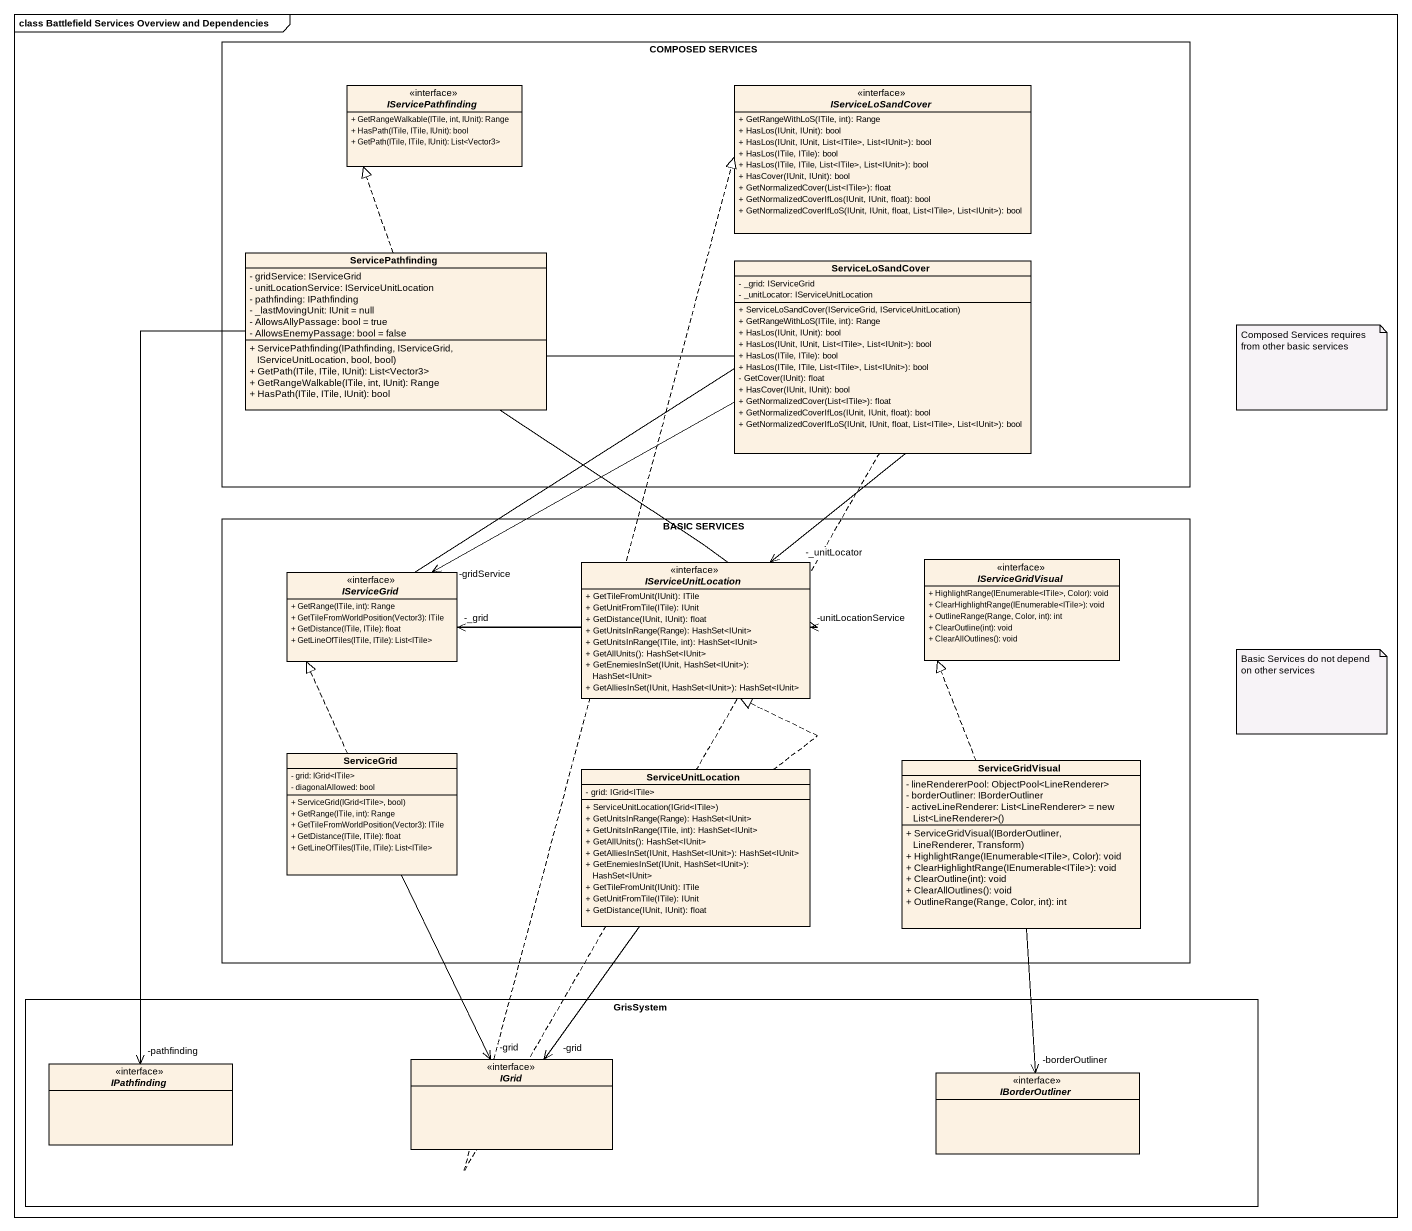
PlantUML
@startuml
mainframe class Battlefield Services Overview and Dependencies
hide circle
hide empty members
skinparam classAttributeIconSize 0
rectangle "COMPOSED SERVICES" as COMPOSED_SERVICES {
  interface IServicePathfinding {
    + GetRangeWalkable(ITile, int, IUnit): Range
    + HasPath(ITile, ITile, IUnit): bool
    + GetPath(ITile, ITile, IUnit): List<Vector3>
  }
  interface IServiceLoSandCover {
    + GetRangeWithLoS(ITile, int): Range
    + HasLos(IUnit, IUnit): bool
    + HasLos(IUnit, IUnit, List<ITile>, List<IUnit>): bool
    + HasLos(ITile, ITile): bool
    + HasLos(ITile, ITile, List<ITile>, List<IUnit>): bool
    + HasCover(IUnit, IUnit): bool
    + GetNormalizedCover(List<ITile>): float
    + GetNormalizedCoverIfLos(IUnit, IUnit, float): bool
    + GetNormalizedCoverIfLoS(IUnit, IUnit, float, List<ITile>, List<IUnit>): bool
  }
  class ServicePathfinding {
    - gridService: IServiceGrid
    - unitLocationService: IServiceUnitLocation
    - pathfinding: IPathfinding
    - _lastMovingUnit: IUnit = null
    - AllowsAllyPassage: bool = true
    - AllowsEnemyPassage: bool = false
    + ServicePathfinding(IPathfinding, IServiceGrid, IServiceUnitLocation, bool, bool)
    + GetPath(ITile, ITile, IUnit): List<Vector3>
    + GetRangeWalkable(ITile, int, IUnit): Range
    + HasPath(ITile, ITile, IUnit): bool
  }
  class ServiceLoSandCover {
    - _grid: IServiceGrid
    - _unitLocator: IServiceUnitLocation
    + ServiceLoSandCover(IServiceGrid, IServiceUnitLocation)
    + GetRangeWithLoS(ITile, int): Range
    + HasLos(IUnit, IUnit): bool
    + HasLos(IUnit, IUnit, List<ITile>, List<IUnit>): bool
    + HasLos(ITile, ITile): bool
    + HasLos(ITile, ITile, List<ITile>, List<IUnit>): bool
    - GetCover(IUnit): float
    + HasCover(IUnit, IUnit): bool
    + GetNormalizedCover(List<ITile>): float
    + GetNormalizedCoverIfLos(IUnit, IUnit, float): bool
    + GetNormalizedCoverIfLoS(IUnit, IUnit, float, List<ITile>, List<IUnit>): bool
  }
}
rectangle "BASIC SERVICES" as BASIC_SERVICES {
  interface IServiceGrid {
    + GetRange(ITile, int): Range
    + GetTileFromWorldPosition(Vector3): ITile
    + GetDistance(ITile, ITile): float
    + GetLineOfTiles(ITile, ITile): List<ITile>
  }
  interface IServiceUnitLocation {
    + GetTileFromUnit(IUnit): ITile
    + GetUnitFromTile(ITile): IUnit
    + GetDistance(IUnit, IUnit): float
    + GetUnitsInRange(Range): HashSet<IUnit>
    + GetUnitsInRange(ITile, int): HashSet<IUnit>
    + GetAllUnits(): HashSet<IUnit>
    + GetEnemiesInSet(IUnit, HashSet<IUnit>): HashSet<IUnit>
    + GetAlliesInSet(IUnit, HashSet<IUnit>): HashSet<IUnit>
  }
  interface IServiceGridVisual {
    + HighlightRange(IEnumerable<ITile>, Color): void
    + ClearHighlightRange(IEnumerable<ITile>): void
    + OutlineRange(Range, Color, int): int
    + ClearOutline(int): void
    + ClearAllOutlines(): void
  }
  class ServiceGrid {
    - grid: IGrid<ITile>
    - diagonalAllowed: bool
    + ServiceGrid(IGrid<ITile>, bool)
    + GetRange(ITile, int): Range
    + GetTileFromWorldPosition(Vector3): ITile
    + GetDistance(ITile, ITile): float
    + GetLineOfTiles(ITile, ITile): List<ITile>
  }
  class ServiceGridVisual {
    - lineRendererPool: ObjectPool<LineRenderer>
    - borderOutliner: IBorderOutliner
    {field} - activeLineRenderer: List<LineRenderer> = new List<LineRenderer>()
    + ServiceGridVisual(IBorderOutliner, LineRenderer, Transform)
    + HighlightRange(IEnumerable<ITile>, Color): void
    + ClearHighlightRange(IEnumerable<ITile>): void
    + ClearOutline(int): void
    + ClearAllOutlines(): void
    + OutlineRange(Range, Color, int): int
  }
  class ServiceUnitLocation {
    - grid: IGrid<ITile>
    + ServiceUnitLocation(IGrid<ITile>)
    + GetUnitsInRange(Range): HashSet<IUnit>
    + GetUnitsInRange(ITile, int): HashSet<IUnit>
    + GetAllUnits(): HashSet<IUnit>
    + GetAlliesInSet(IUnit, HashSet<IUnit>): HashSet<IUnit>
    + GetEnemiesInSet(IUnit, HashSet<IUnit>): HashSet<IUnit>
    + GetTileFromUnit(IUnit): ITile
    + GetUnitFromTile(ITile): IUnit
    + GetDistance(IUnit, IUnit): float
  }
}
rectangle GrisSystem {
  interface IPathfinding
  interface IGrid
  interface IBorderOutliner
}
ServicePathfinding .up.|> IServicePathfinding
ServicePathfinding --> "-gridService" IServiceGrid
ServicePathfinding --> "-unitLocationService" IServiceUnitLocation
ServicePathfinding --> "-pathfinding" IPathfinding
ServiceLoSandCover .up.|> IServiceLoSandCover
ServiceLoSandCover -left-> "-_grid" IServiceGrid
ServiceLoSandCover --> "-_unitLocator" IServiceUnitLocation
ServiceGrid .up.|> IServiceGrid
ServiceGrid --> "-grid" IGrid
ServiceGridVisual .up.|> IServiceGridVisual
ServiceGridVisual --> "-borderOutliner" IBorderOutliner
ServiceUnitLocation .up.|> IServiceUnitLocation
ServiceUnitLocation --> "-grid" IGrid
note as N1
  Composed Services requires from other basic services
end note
note as N2
  Basic Services do not depend on other services
end note
@enduml
